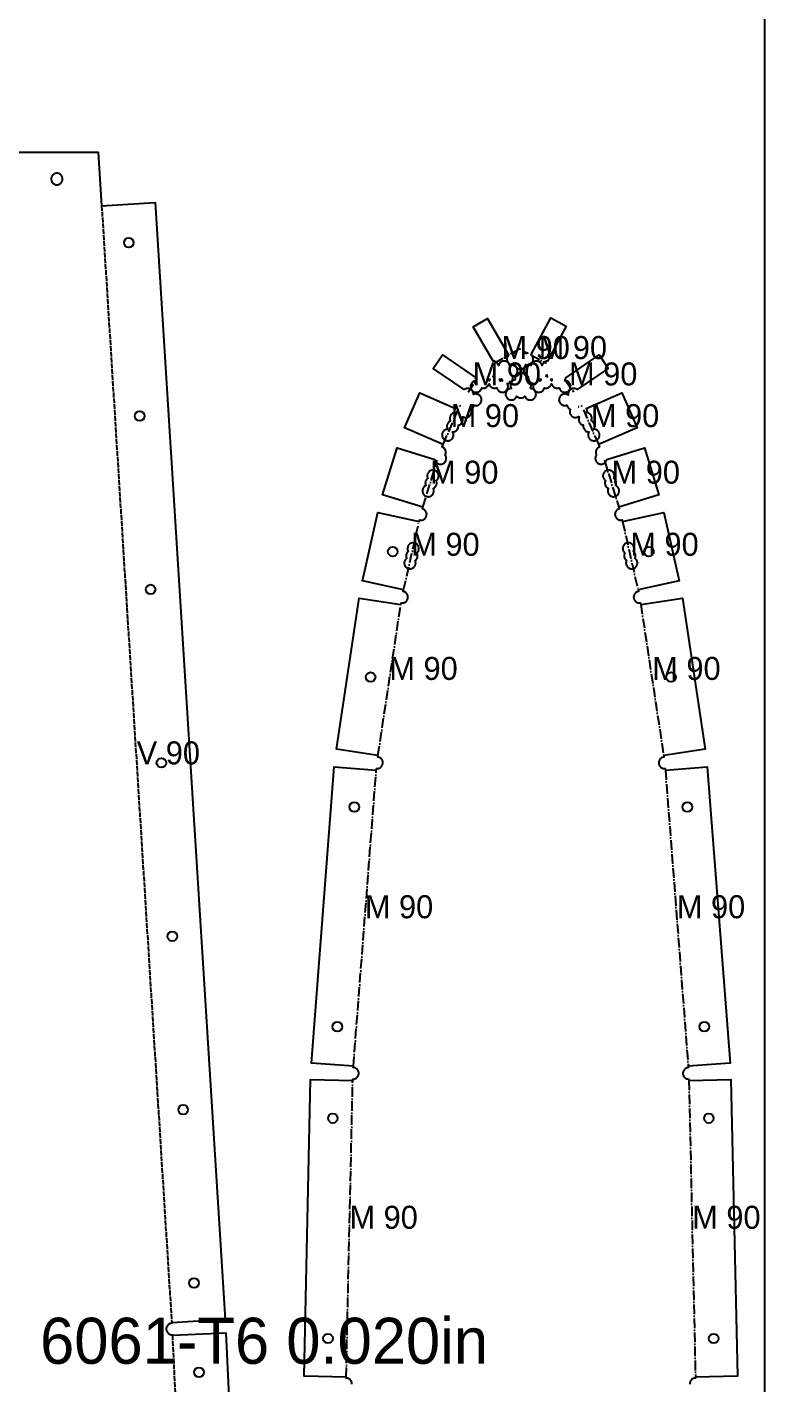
# Model space of a CAD drawing. Header units: millimetres. Extents: x 0 to 2537, y 0 to 1219.
# Drawn here: x 2245.5 to 2438, y 288.2 to 642 of the extents above; entities that cross this region are included whole.
import ezdxf

# ---------------------------------------------------------------- set-up
doc = ezdxf.new("R2010")
doc.units = ezdxf.units.MM
doc.linetypes.add('DASHDOT', pattern=[3.556, 2.54, -0.508, 0, -0.508])
doc.linetypes.add('DASHED', pattern=[1.524, 1.27, -0.254])
for name, color, linetype in [('CUT', 7, 'CONTINUOUS'), ('ETCH', 8, 'CONTINUOUS'), ('HOLE', 6, 'CONTINUOUS'), ('MOUNTAIN', 5, 'DASHDOT'), ('VALLEY', 1, 'DASHED')]:
    doc.layers.add(name, color=color, linetype=linetype)

msp = doc.modelspace()

# ---------------------------------------------------------------- linework, layer by layer
at = {"layer": 'CUT'}
for points in [[(2241.63, 609.47), (2264.11, 609.47), (2264.99, 595.41), (2278.93, 596.29), (2297.2, 304.96), (2283.26, 304.08), (2283.27, 303.97), (2283.13, 303.95), (2282.99, 303.93), (2282.85, 303.88), (2282.71, 303.83), (2282.58, 303.76), (2282.46, 303.68), (2282.34, 303.58), (2282.24, 303.48), (2282.15, 303.37), (2282.06, 303.24), (2281.99, 303.11), (2281.94, 302.98), (2281.89, 302.84), (2281.86, 302.69), (2281.85, 302.55), (2281.85, 302.4), (2281.86, 302.25), (2281.89, 302.11), (2281.93, 301.97), (2281.99, 301.83), (2282.06, 301.7), (2282.14, 301.58), (2282.23, 301.46), (2282.34, 301.36), (2282.45, 301.27), (2282.57, 301.19), (2282.7, 301.12), (2282.84, 301.06), (2282.98, 301.02), (2283.13, 300.99), (2283.27, 300.97), (2283.42, 300.97), (2283.43, 300.97), (2283.44, 300.86), (2297.39, 301.52), (2309.8, 38.7)], [(2330.27, 288.08), (2330.27, 288.23), (2330.26, 288.37), (2330.23, 288.52), (2330.19, 288.66), (2330.13, 288.8), (2330.07, 288.93), (2329.99, 289.05), (2329.89, 289.17), (2329.79, 289.27), (2329.68, 289.37), (2329.56, 289.45), (2329.43, 289.52), (2329.29, 289.58), (2329.15, 289.62), (2329.01, 289.65), (2328.86, 289.67), (2328.77, 289.67), (2328.77, 289.91), (2317.81, 290.15), (2319.51, 367.58), (2330.48, 367.34), (2330.48, 367.67), (2330.62, 367.67), (2330.77, 367.68), (2330.92, 367.71), (2331.06, 367.75), (2331.19, 367.81), (2331.32, 367.87), (2331.45, 367.95), (2331.56, 368.05), (2331.67, 368.15), (2331.76, 368.26), (2331.85, 368.38), (2331.92, 368.51), (2331.97, 368.65), (2332.02, 368.79), (2332.05, 368.93), (2332.06, 369.08), (2332.07, 369.23), (2332.05, 369.37), (2332.03, 369.52), (2331.99, 369.66), (2331.93, 369.79), (2331.86, 369.92), (2331.78, 370.05), (2331.69, 370.16), (2331.59, 370.27), (2331.47, 370.36), (2331.35, 370.45), (2331.22, 370.52), (2331.09, 370.57), (2330.95, 370.62), (2330.8, 370.65), (2330.66, 370.67), (2330.63, 370.67), (2330.66, 371), (2319.72, 371.84), (2325.68, 449.08), (2336.62, 448.23), (2336.66, 448.68), (2336.75, 448.67), (2336.9, 448.66), (2337.05, 448.68), (2337.19, 448.7), (2337.33, 448.74), (2337.47, 448.8), (2337.6, 448.87), (2337.72, 448.95), (2337.84, 449.04), (2337.94, 449.14), (2338.04, 449.26), (2338.12, 449.38), (2338.19, 449.51), (2338.25, 449.64), (2338.29, 449.78), (2338.32, 449.93), (2338.34, 450.07), (2338.34, 450.22), (2338.33, 450.37), (2338.3, 450.51), (2338.26, 450.65), (2338.21, 450.79), (2338.14, 450.92), (2338.06, 451.04), (2337.97, 451.16), (2337.86, 451.26), (2337.75, 451.36), (2337.63, 451.44), (2337.5, 451.51), (2337.36, 451.57), (2337.22, 451.61), (2337.08, 451.64), (2337, 451.65), (2337.06, 452.09), (2326.22, 453.74), (2332.19, 493.11), (2343.04, 491.46), (2343.1, 491.89), (2343.16, 491.88), (2343.31, 491.86), (2343.45, 491.86), (2343.6, 491.87), (2343.75, 491.9), (2343.89, 491.94), (2344.02, 491.99), (2344.15, 492.06), (2344.28, 492.14), (2344.39, 492.24), (2344.5, 492.34), (2344.59, 492.45), (2344.68, 492.57), (2344.75, 492.7), (2344.8, 492.84), (2344.85, 492.98), (2344.88, 493.12), (2344.89, 493.27), (2344.9, 493.41), (2344.88, 493.56), (2344.86, 493.71), (2344.82, 493.85), (2344.76, 493.98), (2344.69, 494.11), (2344.61, 494.24), (2344.52, 494.35), (2344.42, 494.46), (2344.3, 494.55), (2344.18, 494.64), (2344.05, 494.71), (2343.92, 494.76), (2343.78, 494.81), (2343.66, 494.83), (2343.75, 495.25), (2333.05, 497.67), (2337.07, 515.48), (2347.78, 513.06), (2347.88, 513.51), (2347.9, 513.5), (2348.04, 513.47), (2348.19, 513.45), (2348.33, 513.45), (2348.48, 513.47), (2348.63, 513.49), (2348.77, 513.53), (2348.9, 513.59), (2349.03, 513.66), (2349.16, 513.74), (2349.27, 513.83), (2349.38, 513.93), (2349.47, 514.04), (2349.56, 514.17), (2349.63, 514.3), (2349.68, 514.43), (2349.73, 514.57), (2349.76, 514.72), (2349.77, 514.86), (2349.78, 515.01), (2349.76, 515.16), (2349.74, 515.3), (2349.7, 515.44), (2349.64, 515.58), (2349.57, 515.71), (2349.49, 515.83), (2349.4, 515.95), (2349.3, 516.05), (2349.18, 516.15), (2349.06, 516.23), (2348.93, 516.3), (2348.8, 516.36), (2348.66, 516.4), (2348.65, 516.41), (2348.78, 516.84), (2338.29, 520.06), (2342.05, 532.3), (2351.93, 529.27), (2351.94, 529.2), (2351.98, 529.06), (2352.04, 528.92), (2352.11, 528.79), (2352.19, 528.67), (2352.28, 528.55), (2352.38, 528.45), (2352.49, 528.35), (2352.62, 528.27), (2352.74, 528.2), (2352.88, 528.14), (2353.02, 528.1), (2353.16, 528.07), (2353.31, 528.05), (2353.46, 528.05), (2353.6, 528.06), (2353.75, 528.09), (2353.89, 528.13), (2354.03, 528.19), (2354.16, 528.25), (2354.28, 528.33), (2354.4, 528.43), (2354.5, 528.53), (2354.6, 528.64), (2354.68, 528.76), (2354.75, 528.89), (2354.81, 529.03), (2354.85, 529.17), (2354.88, 529.31), (2354.9, 529.46), (2354.9, 529.61), (2354.89, 529.75), (2354.86, 529.9), (2354.82, 530.04), (2354.76, 530.17), (2354.7, 530.31), (2354.62, 530.43), (2354.64, 530.47), (2354.7, 530.61), (2354.74, 530.75), (2354.77, 530.89), (2354.79, 531.04), (2354.79, 531.18), (2354.78, 531.33), (2354.75, 531.48), (2354.71, 531.62), (2354.66, 531.75), (2354.59, 531.88), (2354.51, 532.01), (2354.42, 532.12), (2354.31, 532.23), (2354.2, 532.32), (2354.08, 532.41), (2353.95, 532.48), (2353.81, 532.53), (2353.78, 532.55), (2354.05, 533.17), (2344, 537.57), (2347.97, 546.65), (2357.26, 542.59), (2357.23, 542.54), (2357.16, 542.41), (2357.1, 542.28), (2357.05, 542.14), (2357.02, 541.99), (2357.01, 541.85), (2357.01, 541.7), (2357.02, 541.55), (2357.03, 541.48), (2356.96, 541.47), (2356.82, 541.43), (2356.68, 541.37), (2356.55, 541.3), (2356.43, 541.22), (2356.31, 541.13), (2356.21, 541.03), (2356.11, 540.92), (2356.03, 540.79), (2355.96, 540.67), (2355.9, 540.53), (2355.86, 540.39), (2355.83, 540.25), (2355.81, 540.1), (2355.81, 539.95), (2355.82, 539.81), (2355.85, 539.66), (2355.89, 539.52), (2355.94, 539.38), (2355.97, 539.34), (2355.92, 539.32), (2355.79, 539.26), (2355.67, 539.18), (2355.55, 539.08), (2355.45, 538.98), (2355.35, 538.87), (2355.27, 538.75), (2355.2, 538.62), (2355.14, 538.48), (2355.1, 538.34), (2355.07, 538.2), (2355.05, 538.05), (2355.05, 537.9), (2355.06, 537.76), (2355.09, 537.61), (2355.13, 537.47), (2355.19, 537.34), (2355.25, 537.2), (2355.28, 537.17), (2355.22, 537.17), (2355.08, 537.16), (2354.93, 537.13), (2354.79, 537.09), (2354.65, 537.03), (2354.52, 536.96), (2354.4, 536.88), (2354.28, 536.79), (2354.18, 536.69), (2354.08, 536.58), (2354, 536.46), (2353.93, 536.33), (2353.87, 536.19), (2353.83, 536.05), (2353.8, 535.91), (2353.78, 535.76), (2353.78, 535.61), (2353.79, 535.47), (2353.82, 535.32), (2353.86, 535.18), (2353.92, 535.04), (2353.98, 534.91), (2354.06, 534.79), (2354.16, 534.67), (2354.26, 534.57), (2354.37, 534.47), (2354.49, 534.39), (2354.62, 534.32), (2354.76, 534.26), (2354.9, 534.22), (2355.04, 534.19), (2355.19, 534.17), (2355.34, 534.17), (2355.48, 534.18), (2355.63, 534.21), (2355.77, 534.25), (2355.9, 534.31), (2356.04, 534.37), (2356.16, 534.45), (2356.27, 534.55), (2356.38, 534.65), (2356.47, 534.76), (2356.56, 534.88), (2356.63, 535.01), (2356.69, 535.15), (2356.73, 535.29), (2356.76, 535.43), (2356.78, 535.58), (2356.78, 535.73), (2356.76, 535.87), (2356.74, 536.02), (2356.7, 536.16), (2356.64, 536.3), (2356.57, 536.43), (2356.55, 536.46), (2356.61, 536.46), (2356.75, 536.48), (2356.9, 536.5), (2357.04, 536.54), (2357.18, 536.6), (2357.31, 536.67), (2357.43, 536.75), (2357.54, 536.84), (2357.65, 536.94), (2357.74, 537.05), (2357.83, 537.18), (2357.9, 537.3), (2357.96, 537.44), (2358, 537.58), (2358.03, 537.72), (2358.05, 537.87), (2358.05, 538.02), (2358.04, 538.16), (2358.02, 538.24), (2358.09, 538.25), (2358.24, 538.29), (2358.37, 538.35), (2358.5, 538.42), (2358.63, 538.5), (2358.74, 538.59), (2358.85, 538.69), (2358.94, 538.8), (2359.02, 538.92), (2359.09, 539.05), (2359.15, 539.19), (2359.2, 539.33), (2359.23, 539.47), (2359.24, 539.62), (2359.24, 539.77), (2359.23, 539.91), (2359.21, 540.06), (2359.16, 540.2), (2359.11, 540.34), (2359.09, 540.38), (2359.13, 540.39), (2359.22, 540.44), (2359.32, 540.39), (2359.45, 540.33), (2359.59, 540.28), (2359.74, 540.25), (2359.88, 540.24), (2360.03, 540.24), (2360.18, 540.25), (2360.32, 540.28), (2360.46, 540.32), (2360.6, 540.37), (2360.73, 540.44), (2360.85, 540.52), (2360.97, 540.61), (2361.07, 540.72), (2361.17, 540.83), (2361.25, 540.95), (2361.32, 541.08), (2361.38, 541.21), (2361.43, 541.35), (2361.46, 541.5), (2361.47, 541.64), (2361.47, 541.79), (2361.46, 541.94), (2361.43, 542.08), (2361.39, 542.22), (2361.34, 542.36), (2361.32, 542.4), (2361.36, 542.42), (2361.49, 542.49), (2361.61, 542.57), (2361.73, 542.66), (2361.83, 542.76), (2361.93, 542.88), (2362.01, 543), (2362.08, 543.13), (2362.14, 543.26), (2362.18, 543.4), (2362.19, 543.42), (2362.22, 543.41), (2362.36, 543.38), (2362.51, 543.37), (2362.65, 543.36), (2362.8, 543.38), (2362.94, 543.4), (2363.09, 543.44), (2363.22, 543.5), (2363.35, 543.57), (2363.48, 543.65), (2363.59, 543.74), (2363.7, 543.84), (2363.79, 543.96), (2363.87, 544.08), (2363.94, 544.21), (2364, 544.34), (2364.05, 544.48), (2364.08, 544.63), (2364.09, 544.77), (2364.1, 544.92), (2364.08, 545.07), (2364.06, 545.21), (2364.01, 545.35), (2363.96, 545.49), (2363.89, 545.62), (2363.81, 545.74), (2363.72, 545.86), (2363.62, 545.96), (2363.5, 546.06), (2363.38, 546.14), (2363.25, 546.21), (2363.12, 546.27), (2362.98, 546.31), (2362.83, 546.34), (2362.69, 546.36), (2362.54, 546.36), (2362.39, 546.35), (2362.25, 546.32), (2362.11, 546.28), (2361.99, 546.23), (2361.99, 546.36), (2361.98, 546.5), (2361.95, 546.65), (2361.91, 546.79), (2361.85, 546.93), (2361.79, 547.06), (2361.7, 547.18), (2361.61, 547.29), (2361.51, 547.4), (2361.4, 547.49), (2361.28, 547.58), (2361.15, 547.65), (2361.01, 547.71), (2360.87, 547.75), (2360.73, 547.78), (2360.58, 547.8), (2360.43, 547.8), (2360.29, 547.79), (2360.14, 547.76), (2360, 547.72), (2359.86, 547.66), (2359.73, 547.6), (2359.61, 547.51), (2359.6, 547.5), (2351.51, 553.04), (2353.9, 556.54), (2362.49, 550.66), (2362.49, 550.56), (2362.5, 550.41), (2362.53, 550.27), (2362.57, 550.13), (2362.63, 549.99), (2362.69, 549.86), (2362.72, 549.82), (2362.66, 549.82), (2362.52, 549.81), (2362.37, 549.78), (2362.23, 549.74), (2362.09, 549.69), (2361.96, 549.62), (2361.84, 549.54), (2361.72, 549.45), (2361.62, 549.34), (2361.52, 549.23), (2361.44, 549.11), (2361.37, 548.98), (2361.31, 548.85), (2361.27, 548.71), (2361.24, 548.56), (2361.22, 548.42), (2361.22, 548.27), (2361.23, 548.12), (2361.26, 547.98), (2361.3, 547.84), (2361.36, 547.7), (2361.42, 547.57), (2361.5, 547.44), (2361.6, 547.33), (2361.6, 547.33), (2361.7, 547.22), (2361.81, 547.13), (2361.93, 547.05), (2362.06, 546.98), (2362.2, 546.92), (2362.34, 546.87), (2362.48, 546.84), (2362.63, 546.83), (2362.78, 546.83), (2362.92, 546.84), (2363.07, 546.87), (2363.21, 546.91), (2363.34, 546.96), (2363.48, 547.03), (2363.6, 547.11), (2363.71, 547.2), (2363.82, 547.31), (2363.91, 547.42), (2364, 547.54), (2364.07, 547.67), (2364.13, 547.8), (2364.17, 547.94), (2364.17, 547.96), (2364.2, 547.95), (2364.34, 547.92), (2364.49, 547.91), (2364.64, 547.91), (2364.78, 547.92), (2364.93, 547.95), (2365.07, 547.99), (2365.21, 548.04), (2365.34, 548.11), (2365.46, 548.19), (2365.58, 548.28), (2365.68, 548.39), (2365.78, 548.5), (2365.86, 548.62), (2365.93, 548.75), (2365.99, 548.88), (2366.03, 549.02), (2366.04, 549.05), (2366.08, 548.92), (2366.13, 548.78), (2366.2, 548.65), (2366.28, 548.52), (2366.37, 548.41), (2366.48, 548.3), (2366.59, 548.21), (2366.71, 548.13), (2366.84, 548.06), (2366.97, 548), (2367.11, 547.95), (2367.26, 547.92), (2367.41, 547.91), (2367.55, 547.91), (2367.7, 547.92), (2367.84, 547.95), (2367.99, 547.99), (2368.05, 548.01), (2368.06, 547.98), (2368.1, 547.84), (2368.16, 547.7), (2368.22, 547.57), (2368.3, 547.44), (2368.4, 547.33), (2368.5, 547.22), (2368.61, 547.13), (2368.73, 547.05), (2368.86, 546.98), (2369, 546.92), (2369.14, 546.87), (2369.28, 546.84), (2369.43, 546.83), (2369.58, 546.83), (2369.72, 546.84), (2369.87, 546.87), (2370.01, 546.91), (2370.14, 546.96), (2370.28, 547.03), (2370.4, 547.11), (2370.51, 547.2), (2370.62, 547.31), (2370.71, 547.42), (2370.8, 547.54), (2370.87, 547.67), (2370.93, 547.8), (2370.97, 547.94), (2371, 548.09), (2371.02, 548.23), (2371.02, 548.38), (2371, 548.53), (2370.98, 548.67), (2370.94, 548.81), (2370.88, 548.95), (2370.81, 549.08), (2370.79, 549.12), (2370.85, 549.12), (2370.99, 549.13), (2371.14, 549.16), (2371.28, 549.2), (2371.42, 549.25), (2371.55, 549.32), (2371.67, 549.4), (2371.78, 549.49), (2371.89, 549.6), (2371.98, 549.71), (2372.07, 549.83), (2372.14, 549.96), (2372.2, 550.1), (2372.24, 550.24), (2372.27, 550.38), (2372.29, 550.53), (2372.29, 550.67), (2372.28, 550.82), (2372.26, 550.89), (2372.33, 550.91), (2372.48, 550.95), (2372.61, 551), (2372.74, 551.07), (2372.87, 551.15), (2372.98, 551.24), (2373.09, 551.35), (2373.18, 551.46), (2373.26, 551.58), (2373.33, 551.71), (2373.39, 551.84), (2373.44, 551.98), (2373.47, 552.13), (2373.48, 552.28), (2373.48, 552.42), (2373.47, 552.57), (2373.45, 552.71), (2373.4, 552.86), (2373.35, 552.99), (2373.28, 553.12), (2373.2, 553.25), (2373.11, 553.36), (2373.01, 553.47), (2372.89, 553.56), (2372.77, 553.64), (2372.64, 553.71), (2372.51, 553.77), (2372.37, 553.82), (2372.22, 553.85), (2372.08, 553.86), (2371.93, 553.86), (2371.78, 553.85), (2371.64, 553.82), (2371.5, 553.78), (2371.43, 553.76), (2371.42, 553.79), (2371.38, 553.94), (2371.33, 554.07), (2371.26, 554.2), (2371.18, 554.33), (2371.09, 554.44), (2370.98, 554.55), (2370.87, 554.64), (2370.75, 554.72), (2370.62, 554.79), (2370.48, 554.85), (2370.34, 554.9), (2370.2, 554.93), (2370.05, 554.94), (2369.91, 554.94), (2369.76, 554.93), (2369.62, 554.9), (2369.47, 554.86), (2369.34, 554.81), (2369.21, 554.74), (2369.08, 554.66), (2368.97, 554.57), (2368.86, 554.47), (2368.77, 554.35), (2368.69, 554.23), (2368.61, 554.1), (2368.56, 553.97), (2368.51, 553.83), (2368.51, 553.8), (2368.47, 553.94), (2368.41, 554.07), (2368.34, 554.2), (2368.26, 554.33), (2368.17, 554.44), (2368.07, 554.55), (2367.96, 554.64), (2367.83, 554.72), (2367.71, 554.79), (2367.57, 554.85), (2367.43, 554.9), (2367.29, 554.93), (2367.14, 554.94), (2367.09, 554.94), (2361.91, 563.88), (2365.64, 566.04), (2371.14, 556.55), (2371.17, 556.57), (2371.09, 556.49), (2371, 556.38), (2370.91, 556.26), (2370.84, 556.13), (2370.79, 555.99), (2370.74, 555.85), (2370.71, 555.71), (2370.69, 555.56), (2370.69, 555.41), (2370.71, 555.27), (2370.73, 555.12), (2370.77, 554.98), (2370.83, 554.84), (2370.9, 554.71), (2370.98, 554.59), (2371.07, 554.48), (2371.17, 554.37), (2371.28, 554.28), (2371.41, 554.19), (2371.54, 554.12), (2371.67, 554.06), (2371.81, 554.02), (2371.96, 553.99), (2372.1, 553.97), (2372.25, 553.97), (2372.4, 553.98), (2372.54, 554.01), (2372.68, 554.05), (2372.75, 554.08), (2372.76, 554.04), (2372.8, 553.9), (2372.85, 553.76), (2372.92, 553.63), (2373, 553.51), (2373.09, 553.4), (2373.19, 553.29), (2373.31, 553.2), (2373.43, 553.11), (2373.56, 553.04), (2373.69, 552.98), (2373.83, 552.94), (2373.98, 552.91), (2374.12, 552.89), (2374.27, 552.89), (2374.42, 552.9), (2374.56, 552.93), (2374.7, 552.97), (2374.84, 553.03), (2374.97, 553.1), (2375.09, 553.18), (2375.21, 553.27), (2375.31, 553.37), (2375.41, 553.48), (2375.49, 553.61), (2375.56, 553.73), (2375.62, 553.87), (2375.67, 554.01), (2375.67, 554.03), (2375.7, 554.02), (2375.84, 553.99), (2375.99, 553.97), (2376.13, 553.97), (2376.28, 553.98), (2376.43, 554.01), (2376.57, 554.05), (2376.7, 554.11), (2376.83, 554.18), (2376.96, 554.26), (2377.07, 554.35), (2377.18, 554.45), (2377.27, 554.56), (2377.36, 554.69), (2377.43, 554.81), (2377.48, 554.95), (2377.53, 555.09), (2377.56, 555.23), (2377.57, 555.38), (2377.58, 555.53), (2377.56, 555.67), (2377.54, 555.82), (2377.5, 555.96), (2377.44, 556.1), (2377.37, 556.23), (2377.29, 556.35), (2377.2, 556.47), (2377.1, 556.57), (2377.02, 556.64), (2382.14, 566.23), (2386.18, 564.07), (2381.31, 554.94), (2381.28, 554.94), (2381.14, 554.93), (2380.99, 554.9), (2380.85, 554.86), (2380.71, 554.81), (2380.58, 554.74), (2380.46, 554.66), (2380.35, 554.57), (2380.24, 554.47), (2380.15, 554.35), (2380.06, 554.23), (2379.99, 554.1), (2379.93, 553.97), (2379.89, 553.83), (2379.88, 553.8), (2379.84, 553.94), (2379.79, 554.07), (2379.72, 554.2), (2379.64, 554.33), (2379.55, 554.44), (2379.45, 554.55), (2379.33, 554.64), (2379.21, 554.72), (2379.08, 554.79), (2378.95, 554.85), (2378.81, 554.9), (2378.66, 554.93), (2378.52, 554.94), (2378.37, 554.94), (2378.22, 554.93), (2378.08, 554.9), (2377.94, 554.86), (2377.8, 554.81), (2377.67, 554.74), (2377.55, 554.66), (2377.43, 554.57), (2377.33, 554.47), (2377.23, 554.35), (2377.15, 554.23), (2377.08, 554.1), (2377.02, 553.97), (2376.98, 553.83), (2376.97, 553.81), (2376.94, 553.82), (2376.8, 553.85), (2376.65, 553.86), (2376.51, 553.86), (2376.36, 553.85), (2376.22, 553.82), (2376.07, 553.78), (2375.94, 553.73), (2375.81, 553.66), (2375.68, 553.58), (2375.57, 553.49), (2375.46, 553.39), (2375.37, 553.27), (2375.29, 553.15), (2375.21, 553.02), (2375.16, 552.89), (2375.11, 552.75), (2375.08, 552.6), (2375.07, 552.46), (2375.06, 552.31), (2375.08, 552.16), (2375.1, 552.02), (2375.15, 551.88), (2375.2, 551.74), (2375.27, 551.61), (2375.35, 551.49), (2375.44, 551.37), (2375.54, 551.27), (2375.66, 551.17), (2375.78, 551.09), (2375.91, 551.02), (2376.04, 550.96), (2376.18, 550.91), (2376.29, 550.89), (2376.28, 550.85), (2376.26, 550.71), (2376.26, 550.56), (2376.27, 550.41), (2376.3, 550.27), (2376.34, 550.13), (2376.4, 549.99), (2376.47, 549.86), (2376.55, 549.74), (2376.64, 549.62), (2376.74, 549.52), (2376.85, 549.42), (2376.97, 549.34), (2377.1, 549.27), (2377.24, 549.21), (2377.38, 549.17), (2377.52, 549.14), (2377.67, 549.12), (2377.76, 549.12), (2377.75, 549.11), (2377.68, 548.98), (2377.62, 548.85), (2377.58, 548.71), (2377.55, 548.56), (2377.53, 548.42), (2377.53, 548.27), (2377.54, 548.12), (2377.57, 547.98), (2377.61, 547.84), (2377.67, 547.7), (2377.74, 547.57), (2377.82, 547.44), (2377.91, 547.33), (2378.01, 547.22), (2378.12, 547.13), (2378.25, 547.05), (2378.37, 546.98), (2378.51, 546.92), (2378.65, 546.87), (2378.79, 546.84), (2378.94, 546.83), (2379.09, 546.83), (2379.23, 546.84), (2379.38, 546.87), (2379.52, 546.91), (2379.66, 546.96), (2379.79, 547.03), (2379.91, 547.11), (2380.03, 547.2), (2380.13, 547.31), (2380.23, 547.42), (2380.31, 547.54), (2380.38, 547.67), (2380.44, 547.8), (2380.48, 547.94), (2380.49, 547.96), (2380.51, 547.95), (2380.66, 547.92), (2380.8, 547.91), (2380.95, 547.91), (2381.1, 547.92), (2381.24, 547.95), (2381.38, 547.99), (2381.52, 548.04), (2381.65, 548.11), (2381.77, 548.19), (2381.89, 548.28), (2381.99, 548.39), (2382.09, 548.5), (2382.17, 548.62), (2382.24, 548.75), (2382.3, 548.88), (2382.34, 549.02), (2382.35, 549.05), (2382.39, 548.92), (2382.44, 548.78), (2382.51, 548.65), (2382.59, 548.52), (2382.69, 548.41), (2382.79, 548.3), (2382.9, 548.21), (2383.02, 548.13), (2383.15, 548.06), (2383.29, 548), (2383.43, 547.95), (2383.57, 547.92), (2383.72, 547.91), (2383.86, 547.91), (2384.01, 547.92), (2384.16, 547.95), (2384.3, 547.99), (2384.36, 548.01), (2384.37, 547.98), (2384.41, 547.84), (2384.47, 547.7), (2384.54, 547.57), (2384.62, 547.44), (2384.71, 547.33), (2384.81, 547.22), (2384.92, 547.13), (2385.05, 547.05), (2385.17, 546.98), (2385.31, 546.92), (2385.45, 546.87), (2385.59, 546.84), (2385.74, 546.83), (2385.89, 546.83), (2386.03, 546.84), (2386.18, 546.87), (2386.32, 546.91), (2386.46, 546.96), (2386.59, 547.03), (2386.71, 547.11), (2386.83, 547.2), (2386.93, 547.31), (2387.03, 547.42), (2387.11, 547.54), (2387.18, 547.67), (2387.24, 547.8), (2387.28, 547.94), (2387.31, 548.09), (2387.33, 548.23), (2387.33, 548.38), (2387.32, 548.53), (2387.29, 548.67), (2387.25, 548.81), (2387.19, 548.95), (2387.13, 549.08), (2387.05, 549.2), (2386.95, 549.32), (2386.85, 549.42), (2386.74, 549.52), (2386.62, 549.6), (2386.49, 549.67), (2386.35, 549.73), (2386.21, 549.78), (2386.07, 549.81), (2385.92, 549.82), (2385.83, 549.82), (2385.84, 549.83), (2385.91, 549.96), (2385.97, 550.1), (2386.01, 550.24), (2386.04, 550.38), (2386.06, 550.53), (2386.06, 550.58), (2394.77, 556.54), (2397.16, 553.04), (2389.07, 547.5), (2388.96, 547.58), (2388.84, 547.65), (2388.7, 547.71), (2388.56, 547.75), (2388.42, 547.78), (2388.27, 547.8), (2388.12, 547.8), (2387.98, 547.79), (2387.83, 547.76), (2387.69, 547.72), (2387.55, 547.66), (2387.42, 547.6), (2387.3, 547.51), (2387.18, 547.42), (2387.08, 547.32), (2386.98, 547.21), (2386.9, 547.09), (2386.83, 546.96), (2386.77, 546.82), (2386.73, 546.68), (2386.7, 546.54), (2386.68, 546.39), (2386.68, 546.24), (2386.69, 546.1), (2386.7, 546.06), (2386.7, 546.06), (2386.58, 546.14), (2386.45, 546.21), (2386.31, 546.27), (2386.17, 546.31), (2386.03, 546.34), (2385.88, 546.36), (2385.74, 546.36), (2385.59, 546.35), (2385.45, 546.32), (2385.3, 546.28), (2385.17, 546.23), (2385.04, 546.16), (2384.91, 546.08), (2384.8, 545.99), (2384.69, 545.88), (2384.6, 545.77), (2384.52, 545.65), (2384.44, 545.52), (2384.39, 545.38), (2384.34, 545.24), (2384.31, 545.1), (2384.3, 544.95), (2384.29, 544.81), (2384.31, 544.66), (2384.33, 544.51), (2384.38, 544.37), (2384.43, 544.24), (2384.5, 544.11), (2384.58, 543.98), (2384.67, 543.87), (2384.77, 543.76), (2384.89, 543.67), (2385.01, 543.58), (2385.14, 543.51), (2385.27, 543.46), (2385.41, 543.41), (2385.56, 543.38), (2385.7, 543.37), (2385.85, 543.36), (2386, 543.38), (2386.14, 543.4), (2386.28, 543.44), (2386.35, 543.47), (2386.36, 543.43), (2386.4, 543.29), (2386.45, 543.16), (2386.52, 543.03), (2386.6, 542.9), (2386.69, 542.79), (2386.8, 542.68), (2386.91, 542.59), (2387.03, 542.5), (2387.16, 542.43), (2387.23, 542.4), (2387.23, 542.39), (2387.17, 542.26), (2387.12, 542.12), (2387.09, 541.97), (2387.08, 541.83), (2387.08, 541.68), (2387.09, 541.53), (2387.12, 541.39), (2387.16, 541.25), (2387.21, 541.11), (2387.28, 540.98), (2387.36, 540.86), (2387.45, 540.74), (2387.55, 540.64), (2387.67, 540.54), (2387.79, 540.46), (2387.92, 540.39), (2388.05, 540.33), (2388.19, 540.28), (2388.34, 540.25), (2388.48, 540.24), (2388.63, 540.24), (2388.78, 540.25), (2388.92, 540.28), (2389.06, 540.32), (2389.2, 540.37), (2389.33, 540.44), (2389.39, 540.48), (2389.51, 540.41), (2389.58, 540.38), (2389.57, 540.37), (2389.52, 540.23), (2389.47, 540.09), (2389.44, 539.95), (2389.43, 539.8), (2389.42, 539.65), (2389.44, 539.51), (2389.46, 539.36), (2389.51, 539.22), (2389.56, 539.08), (2389.63, 538.95), (2389.71, 538.83), (2389.8, 538.72), (2389.9, 538.61), (2390.02, 538.52), (2390.14, 538.43), (2390.27, 538.36), (2390.4, 538.3), (2390.54, 538.26), (2390.65, 538.24), (2390.64, 538.2), (2390.62, 538.05), (2390.62, 537.9), (2390.63, 537.76), (2390.66, 537.61), (2390.7, 537.47), (2390.76, 537.34), (2390.83, 537.2), (2390.91, 537.08), (2391, 536.97), (2391.1, 536.86), (2391.21, 536.77), (2391.33, 536.68), (2391.46, 536.61), (2391.6, 536.55), (2391.74, 536.51), (2391.88, 536.48), (2392.03, 536.46), (2392.12, 536.46), (2392.11, 536.46), (2392.04, 536.33), (2391.98, 536.19), (2391.94, 536.05), (2391.91, 535.91), (2391.89, 535.76), (2391.89, 535.61), (2391.9, 535.47), (2391.93, 535.32), (2391.97, 535.18), (2392.03, 535.04), (2392.1, 534.91), (2392.18, 534.79), (2392.27, 534.67), (2392.37, 534.57), (2392.48, 534.47), (2392.61, 534.39), (2392.73, 534.32), (2392.87, 534.26), (2393.01, 534.22), (2393.15, 534.19), (2393.3, 534.17), (2393.45, 534.17), (2393.59, 534.18), (2393.74, 534.21), (2393.88, 534.25), (2394.02, 534.31), (2394.15, 534.37), (2394.27, 534.45), (2394.39, 534.55), (2394.49, 534.65), (2394.59, 534.76), (2394.67, 534.88), (2394.74, 535.01), (2394.8, 535.15), (2394.84, 535.29), (2394.87, 535.43), (2394.89, 535.58), (2394.89, 535.73), (2394.88, 535.87), (2394.85, 536.02), (2394.81, 536.16), (2394.75, 536.3), (2394.69, 536.43), (2394.61, 536.55), (2394.51, 536.66), (2394.41, 536.77), (2394.3, 536.86), (2394.18, 536.95), (2394.05, 537.02), (2393.91, 537.08), (2393.77, 537.12), (2393.63, 537.15), (2393.48, 537.17), (2393.39, 537.17), (2393.4, 537.18), (2393.47, 537.3), (2393.53, 537.44), (2393.57, 537.58), (2393.6, 537.72), (2393.62, 537.87), (2393.62, 538.02), (2393.61, 538.16), (2393.58, 538.31), (2393.54, 538.45), (2393.48, 538.59), (2393.42, 538.72), (2393.34, 538.84), (2393.24, 538.96), (2393.14, 539.06), (2393.03, 539.16), (2392.91, 539.24), (2392.78, 539.31), (2392.7, 539.34), (2392.71, 539.35), (2392.77, 539.49), (2392.81, 539.63), (2392.84, 539.77), (2392.86, 539.92), (2392.86, 540.07), (2392.85, 540.21), (2392.82, 540.36), (2392.78, 540.5), (2392.72, 540.63), (2392.66, 540.77), (2392.58, 540.89), (2392.48, 541), (2392.38, 541.11), (2392.27, 541.2), (2392.15, 541.29), (2392.02, 541.36), (2391.88, 541.42), (2391.74, 541.46), (2391.64, 541.48), (2391.65, 541.52), (2391.66, 541.67), (2391.66, 541.81), (2391.65, 541.96), (2391.62, 542.11), (2391.58, 542.25), (2391.53, 542.38), (2391.46, 542.51), (2391.41, 542.59), (2400.7, 546.65), (2404.67, 537.57), (2394.62, 533.17), (2394.89, 532.55), (2394.89, 532.55), (2394.75, 532.49), (2394.62, 532.42), (2394.5, 532.34), (2394.38, 532.25), (2394.28, 532.15), (2394.18, 532.03), (2394.1, 531.91), (2394.03, 531.78), (2393.97, 531.65), (2393.93, 531.51), (2393.89, 531.36), (2393.88, 531.22), (2393.88, 531.07), (2393.89, 530.92), (2393.92, 530.78), (2393.96, 530.64), (2394.01, 530.5), (2394.05, 530.42), (2393.99, 530.33), (2393.92, 530.21), (2393.86, 530.07), (2393.82, 529.93), (2393.79, 529.79), (2393.77, 529.64), (2393.77, 529.49), (2393.78, 529.35), (2393.81, 529.2), (2393.85, 529.06), (2393.91, 528.92), (2393.97, 528.79), (2394.05, 528.67), (2394.15, 528.55), (2394.25, 528.45), (2394.36, 528.35), (2394.48, 528.27), (2394.61, 528.2), (2394.75, 528.14), (2394.89, 528.1), (2395.03, 528.07), (2395.18, 528.05), (2395.33, 528.05), (2395.47, 528.06), (2395.62, 528.09), (2395.76, 528.13), (2395.89, 528.19), (2396.03, 528.25), (2396.15, 528.33), (2396.26, 528.43), (2396.37, 528.53), (2396.46, 528.64), (2396.55, 528.76), (2396.62, 528.89), (2396.68, 529.03), (2396.72, 529.17), (2396.74, 529.27), (2406.62, 532.3), (2410.38, 520.06), (2399.89, 516.84), (2400.02, 516.4), (2399.9, 516.37), (2399.77, 516.31), (2399.64, 516.25), (2399.51, 516.17), (2399.4, 516.07), (2399.29, 515.97), (2399.2, 515.86), (2399.11, 515.74), (2399.04, 515.61), (2398.99, 515.47), (2398.94, 515.33), (2398.91, 515.19), (2398.89, 515.04), (2398.89, 514.9), (2398.91, 514.75), (2398.93, 514.6), (2398.97, 514.46), (2399.03, 514.33), (2399.1, 514.2), (2399.18, 514.07), (2399.27, 513.96), (2399.37, 513.85), (2399.48, 513.76), (2399.61, 513.67), (2399.74, 513.6), (2399.87, 513.55), (2400.01, 513.5), (2400.16, 513.47), (2400.3, 513.45), (2400.45, 513.45), (2400.6, 513.47), (2400.74, 513.49), (2400.79, 513.51), (2400.89, 513.06), (2411.6, 515.48), (2415.62, 497.67), (2404.92, 495.25), (2405.01, 494.83), (2404.92, 494.82), (2404.78, 494.78), (2404.65, 494.72), (2404.52, 494.65), (2404.39, 494.57), (2404.28, 494.48), (2404.17, 494.38), (2404.08, 494.27), (2403.99, 494.14), (2403.92, 494.01), (2403.87, 493.88), (2403.82, 493.74), (2403.79, 493.59), (2403.77, 493.45), (2403.77, 493.3), (2403.79, 493.15), (2403.81, 493.01), (2403.85, 492.87), (2403.91, 492.73), (2403.98, 492.6), (2404.06, 492.48), (2404.15, 492.36), (2404.25, 492.26), (2404.37, 492.16), (2404.49, 492.08), (2404.62, 492.01), (2404.75, 491.95), (2404.89, 491.91), (2405.04, 491.88), (2405.18, 491.86), (2405.33, 491.86), (2405.48, 491.87), (2405.56, 491.89), (2405.63, 491.46), (2416.48, 493.11), (2422.45, 453.74), (2411.61, 452.09), (2411.67, 451.65), (2411.62, 451.65), (2411.48, 451.62), (2411.34, 451.58), (2411.2, 451.53), (2411.07, 451.46), (2410.95, 451.38), (2410.83, 451.29), (2410.73, 451.18), (2410.63, 451.07), (2410.55, 450.95), (2410.48, 450.82), (2410.42, 450.68), (2410.38, 450.54), (2410.35, 450.4), (2410.33, 450.25), (2410.33, 450.11), (2410.34, 449.96), (2410.37, 449.81), (2410.41, 449.67), (2410.46, 449.54), (2410.53, 449.41), (2410.61, 449.28), (2410.7, 449.17), (2410.81, 449.06), (2410.92, 448.97), (2411.04, 448.88), (2411.17, 448.81), (2411.31, 448.76), (2411.45, 448.71), (2411.59, 448.68), (2411.74, 448.67), (2411.88, 448.66), (2412.01, 448.68), (2412.05, 448.23), (2422.99, 449.08), (2428.95, 371.84), (2418.01, 371), (2418.04, 370.67), (2417.9, 370.65), (2417.75, 370.63), (2417.61, 370.59), (2417.48, 370.53), (2417.35, 370.46), (2417.22, 370.38), (2417.11, 370.29), (2417, 370.19), (2416.91, 370.08), (2416.82, 369.95), (2416.75, 369.82), (2416.7, 369.69), (2416.65, 369.55), (2416.62, 369.41), (2416.6, 369.26), (2416.6, 369.11), (2416.62, 368.96), (2416.64, 368.82), (2416.68, 368.68), (2416.74, 368.54), (2416.81, 368.41), (2416.89, 368.29), (2416.98, 368.17), (2417.08, 368.07), (2417.19, 367.97), (2417.32, 367.89), (2417.45, 367.82), (2417.58, 367.76), (2417.72, 367.72), (2417.87, 367.69), (2418.01, 367.67), (2418.16, 367.67), (2418.19, 367.67), (2418.19, 367.34), (2429.16, 367.58), (2430.86, 290.15), (2419.89, 289.91), (2419.9, 289.67), (2419.84, 289.67), (2419.7, 289.66), (2419.55, 289.63), (2419.41, 289.59), (2419.27, 289.53), (2419.14, 289.47), (2419.02, 289.39), (2418.9, 289.29), (2418.8, 289.19), (2418.7, 289.08), (2418.62, 288.96), (2418.55, 288.83), (2418.49, 288.69), (2418.45, 288.55), (2418.42, 288.41), (2418.4, 288.26), (2418.4, 288.11)]]:
    msp.add_lwpolyline(points, dxfattribs=at)
for points in [[(2252.54, 603.73), (2252.42, 603.65), (2252.31, 603.55), (2252.2, 603.45), (2252.11, 603.34), (2252.03, 603.21), (2251.96, 603.09), (2251.9, 602.95), (2251.86, 602.81), (2251.83, 602.66), (2251.81, 602.52), (2251.81, 602.37), (2251.83, 602.22), (2251.86, 602.08), (2251.9, 601.94), (2251.95, 601.8), (2252.02, 601.67), (2252.1, 601.55), (2252.2, 601.44), (2252.3, 601.33), (2252.42, 601.24), (2252.54, 601.16), (2252.67, 601.09), (2252.8, 601.03), (2252.94, 600.99), (2253.09, 600.96), (2253.23, 600.94), (2253.38, 600.94), (2253.53, 600.96), (2253.67, 600.99), (2253.81, 601.03), (2253.95, 601.08), (2254.08, 601.15), (2254.2, 601.23), (2254.32, 601.33), (2254.42, 601.43), (2254.51, 601.55), (2254.6, 601.67), (2254.67, 601.8), (2254.72, 601.93), (2254.77, 602.07), (2254.79, 602.22), (2254.81, 602.36), (2254.81, 602.51), (2254.8, 602.66), (2254.77, 602.8), (2254.72, 602.94), (2254.67, 603.08), (2254.6, 603.21), (2254.52, 603.33), (2254.42, 603.45), (2254.32, 603.55), (2254.21, 603.64), (2254.08, 603.73), (2253.95, 603.8), (2253.82, 603.85), (2253.68, 603.9), (2253.53, 603.92), (2253.39, 603.94), (2253.24, 603.94), (2253.09, 603.93), (2252.95, 603.9), (2252.81, 603.85), (2252.67, 603.8), (2252.54, 603.73)], [(2372.78, 557.34), (2372.71, 557.21), (2372.65, 557.07), (2372.6, 556.93), (2372.6, 556.91), (2372.57, 556.92), (2372.43, 556.95), (2372.28, 556.97), (2372.14, 556.97), (2371.99, 556.96), (2371.84, 556.93), (2371.74, 556.9), (2373.04, 557.65), (2372.95, 557.57), (2372.86, 557.46), (2372.78, 557.34)], [(2373.71, 558.01), (2373.61, 557.98), (2373.93, 558.17), (2374.17, 558.05), (2374.15, 558.05), (2374, 558.05), (2373.85, 558.04), (2373.71, 558.01)], [(2375.52, 556.86), (2375.51, 556.9), (2375.47, 557.04), (2375.42, 557.18), (2375.35, 557.31), (2375.27, 557.43), (2375.23, 557.48), (2376.19, 556.97), (2376.17, 556.97), (2376.02, 556.97), (2375.87, 556.96), (2375.73, 556.93), (2375.59, 556.89), (2375.52, 556.86)], [(2365.88, 550.16), (2365.85, 550.2), (2365.91, 550.2), (2366.06, 550.21), (2366.2, 550.24), (2366.26, 550.26), (2366.22, 550.19), (2366.15, 550.06), (2366.09, 549.93), (2366.04, 549.79), (2366.04, 549.76), (2366, 549.89), (2365.94, 550.03), (2365.88, 550.16)], [(2367.5, 550.9), (2367.44, 550.9), (2367.29, 550.89), (2367.15, 550.86), (2367.08, 550.85), (2367.13, 550.91), (2367.2, 551.04), (2367.26, 551.18), (2367.3, 551.32), (2367.31, 551.34), (2367.35, 551.21), (2367.4, 551.07), (2367.47, 550.94), (2367.5, 550.9)], [(2369.43, 549.99), (2369.49, 549.86), (2369.52, 549.82), (2369.46, 549.82), (2369.32, 549.81), (2369.17, 549.78), (2369.03, 549.74), (2368.96, 549.72), (2368.95, 549.75), (2368.91, 549.89), (2368.86, 550.03), (2368.79, 550.16), (2368.77, 550.2), (2368.82, 550.2), (2368.97, 550.21), (2369.11, 550.24), (2369.26, 550.28), (2369.32, 550.31), (2369.33, 550.27), (2369.37, 550.13), (2369.43, 549.99)], [(2376.8, 547.8), (2376.81, 547.81), (2376.88, 547.94), (2376.94, 548.07), (2376.98, 548.21), (2377.01, 548.36), (2377.03, 548.5), (2377.03, 548.65), (2377.02, 548.8), (2376.99, 548.94), (2376.95, 549.08), (2376.89, 549.22), (2376.83, 549.35), (2376.75, 549.47), (2376.65, 549.59), (2376.55, 549.69), (2376.44, 549.79), (2376.32, 549.87), (2376.19, 549.94), (2376.05, 550), (2375.91, 550.04), (2375.81, 550.06), (2375.82, 550.1), (2375.83, 550.25), (2375.83, 550.4), (2375.82, 550.54), (2375.79, 550.69), (2375.75, 550.83), (2375.7, 550.97), (2375.63, 551.1), (2375.55, 551.22), (2375.46, 551.34), (2375.35, 551.44), (2375.24, 551.54), (2375.12, 551.62), (2374.99, 551.69), (2374.86, 551.75), (2374.72, 551.79), (2374.57, 551.82), (2374.43, 551.84), (2374.28, 551.84), (2374.13, 551.83), (2373.99, 551.8), (2373.85, 551.76), (2373.71, 551.7), (2373.58, 551.64), (2373.45, 551.56), (2373.34, 551.46), (2373.23, 551.36), (2373.14, 551.25), (2373.06, 551.13), (2372.99, 551), (2372.93, 550.86), (2372.88, 550.72), (2372.85, 550.58), (2372.84, 550.43), (2372.84, 550.28), (2372.85, 550.14), (2372.86, 550.06), (2372.79, 550.05), (2372.65, 550.01), (2372.51, 549.95), (2372.38, 549.89), (2372.26, 549.81), (2372.14, 549.71), (2372.04, 549.61), (2371.94, 549.5), (2371.86, 549.38), (2371.79, 549.25), (2371.73, 549.11), (2371.69, 548.97), (2371.66, 548.83), (2371.64, 548.68), (2371.64, 548.54), (2371.65, 548.39), (2371.68, 548.24), (2371.72, 548.1), (2371.77, 547.97), (2371.84, 547.84), (2371.87, 547.8), (2371.81, 547.8), (2371.66, 547.79), (2371.52, 547.76), (2371.38, 547.72), (2371.24, 547.66), (2371.11, 547.6), (2370.99, 547.51), (2370.87, 547.42), (2370.77, 547.32), (2370.67, 547.21), (2370.59, 547.09), (2370.52, 546.96), (2370.46, 546.82), (2370.42, 546.68), (2370.39, 546.54), (2370.37, 546.39), (2370.37, 546.24), (2370.38, 546.1), (2370.41, 545.95), (2370.45, 545.81), (2370.5, 545.67), (2370.57, 545.54), (2370.65, 545.42), (2370.74, 545.31), (2370.85, 545.2), (2370.96, 545.11), (2371.08, 545.02), (2371.21, 544.95), (2371.35, 544.89), (2371.49, 544.85), (2371.63, 544.82), (2371.78, 544.8), (2371.92, 544.8), (2372.07, 544.81), (2372.22, 544.84), (2372.36, 544.88), (2372.49, 544.94), (2372.62, 545), (2372.75, 545.09), (2372.86, 545.18), (2372.97, 545.28), (2373.06, 545.39), (2373.15, 545.51), (2373.22, 545.64), (2373.27, 545.78), (2373.28, 545.78), (2373.31, 545.74), (2373.43, 545.65), (2373.55, 545.57), (2373.68, 545.49), (2373.81, 545.44), (2373.95, 545.39), (2374.1, 545.36), (2374.24, 545.35), (2374.39, 545.34), (2374.54, 545.36), (2374.68, 545.38), (2374.82, 545.43), (2374.96, 545.48), (2375.09, 545.55), (2375.21, 545.63), (2375.33, 545.72), (2375.39, 545.78), (2375.44, 545.67), (2375.51, 545.54), (2375.59, 545.42), (2375.68, 545.31), (2375.78, 545.2), (2375.9, 545.11), (2376.02, 545.02), (2376.15, 544.95), (2376.28, 544.89), (2376.42, 544.85), (2376.57, 544.82), (2376.71, 544.8), (2376.86, 544.8), (2377.01, 544.81), (2377.15, 544.84), (2377.29, 544.88), (2377.43, 544.94), (2377.56, 545), (2377.68, 545.09), (2377.8, 545.18), (2377.9, 545.28), (2378, 545.39), (2378.08, 545.51), (2378.15, 545.64), (2378.21, 545.78), (2378.25, 545.92), (2378.28, 546.06), (2378.3, 546.21), (2378.3, 546.36), (2378.29, 546.5), (2378.26, 546.65), (2378.22, 546.79), (2378.17, 546.93), (2378.1, 547.06), (2378.02, 547.18), (2377.92, 547.29), (2377.82, 547.4), (2377.71, 547.49), (2377.59, 547.58), (2377.46, 547.65), (2377.32, 547.71), (2377.18, 547.75), (2377.04, 547.78), (2376.89, 547.8), (2376.8, 547.8)], [(2379.17, 550.1), (2379.21, 550.24), (2379.22, 550.25), (2379.24, 550.25), (2379.39, 550.22), (2379.53, 550.2), (2379.62, 550.2), (2379.62, 550.19), (2379.54, 550.06), (2379.49, 549.93), (2379.44, 549.79), (2379.44, 549.77), (2379.41, 549.78), (2379.27, 549.81), (2379.12, 549.82), (2379.03, 549.82), (2379.04, 549.83), (2379.11, 549.96), (2379.17, 550.1)], [(2380.9, 550.91), (2380.97, 551.04), (2381.03, 551.18), (2381.07, 551.32), (2381.08, 551.34), (2381.12, 551.21), (2381.17, 551.07), (2381.24, 550.94), (2381.3, 550.85), (2381.27, 550.86), (2381.13, 550.89), (2380.98, 550.9), (2380.9, 550.9), (2380.9, 550.91)], [(2382.53, 550.19), (2382.46, 550.06), (2382.4, 549.93), (2382.36, 549.79), (2382.35, 549.76), (2382.31, 549.89), (2382.26, 550.03), (2382.19, 550.16), (2382.13, 550.26), (2382.16, 550.25), (2382.3, 550.22), (2382.45, 550.2), (2382.54, 550.2), (2382.53, 550.19)], [(2358.48, 543.3), (2358.51, 543.27), (2358.54, 543.26), (2358.46, 543.26), (2358.48, 543.3)], [(2359.26, 543.05), (2359.26, 543.05), (2359.26, 543.05), (2359.26, 543.05)], [(2389.29, 543.05), (2389.41, 543.05), (2389.35, 543.02), (2389.29, 543.05)], [(2390.19, 543.3), (2390.21, 543.26), (2390.13, 543.26), (2390.19, 543.3)], [(2349.92, 524.95), (2349.93, 524.8), (2349.96, 524.66), (2350, 524.52), (2350.05, 524.38), (2350.07, 524.36), (2350.03, 524.33), (2349.92, 524.24), (2349.81, 524.14), (2349.72, 524.03), (2349.64, 523.91), (2349.57, 523.78), (2349.51, 523.64), (2349.46, 523.5), (2349.43, 523.36), (2349.42, 523.21), (2349.41, 523.06), (2349.43, 522.92), (2349.45, 522.77), (2349.5, 522.63), (2349.55, 522.49), (2349.57, 522.45), (2349.53, 522.44), (2349.4, 522.37), (2349.28, 522.29), (2349.16, 522.2), (2349.06, 522.09), (2348.96, 521.98), (2348.88, 521.86), (2348.81, 521.73), (2348.75, 521.59), (2348.7, 521.45), (2348.67, 521.31), (2348.66, 521.16), (2348.66, 521.02), (2348.67, 520.87), (2348.7, 520.72), (2348.74, 520.58), (2348.79, 520.45), (2348.86, 520.32), (2348.94, 520.19), (2349.03, 520.08), (2349.14, 519.97), (2349.25, 519.88), (2349.37, 519.79), (2349.5, 519.72), (2349.63, 519.67), (2349.77, 519.62), (2349.92, 519.59), (2350.06, 519.58), (2350.21, 519.57), (2350.36, 519.59), (2350.5, 519.61), (2350.64, 519.65), (2350.78, 519.71), (2350.91, 519.78), (2351.04, 519.86), (2351.15, 519.95), (2351.26, 520.05), (2351.35, 520.17), (2351.43, 520.29), (2351.5, 520.42), (2351.56, 520.55), (2351.61, 520.69), (2351.64, 520.84), (2351.65, 520.98), (2351.65, 521.13), (2351.64, 521.28), (2351.61, 521.42), (2351.57, 521.56), (2351.52, 521.7), (2351.5, 521.74), (2351.54, 521.76), (2351.67, 521.82), (2351.79, 521.9), (2351.91, 522), (2352.01, 522.1), (2352.11, 522.21), (2352.19, 522.33), (2352.26, 522.46), (2352.32, 522.6), (2352.36, 522.74), (2352.4, 522.88), (2352.41, 523.03), (2352.41, 523.18), (2352.4, 523.32), (2352.37, 523.47), (2352.33, 523.61), (2352.28, 523.75), (2352.26, 523.77), (2352.3, 523.79), (2352.41, 523.88), (2352.52, 523.99), (2352.61, 524.1), (2352.69, 524.22), (2352.76, 524.35), (2352.82, 524.49), (2352.87, 524.63), (2352.9, 524.77), (2352.91, 524.92), (2352.91, 525.06), (2352.9, 525.21), (2352.87, 525.35), (2352.83, 525.5), (2352.78, 525.63), (2352.71, 525.76), (2352.63, 525.89), (2352.54, 526), (2352.44, 526.11), (2352.32, 526.2), (2352.2, 526.28), (2352.07, 526.36), (2351.94, 526.41), (2351.8, 526.46), (2351.65, 526.49), (2351.51, 526.5), (2351.36, 526.51), (2351.21, 526.49), (2351.07, 526.47), (2350.93, 526.42), (2350.79, 526.37), (2350.66, 526.3), (2350.54, 526.22), (2350.42, 526.13), (2350.32, 526.03), (2350.22, 525.91), (2350.14, 525.79), (2350.07, 525.66), (2350.01, 525.53), (2349.96, 525.39), (2349.93, 525.24), (2349.92, 525.1), (2349.92, 524.95)], [(2398.67, 525.5), (2398.62, 525.63), (2398.55, 525.76), (2398.47, 525.89), (2398.38, 526), (2398.27, 526.11), (2398.16, 526.2), (2398.04, 526.28), (2397.91, 526.36), (2397.77, 526.41), (2397.63, 526.46), (2397.49, 526.49), (2397.34, 526.5), (2397.2, 526.51), (2397.05, 526.49), (2396.91, 526.47), (2396.76, 526.42), (2396.63, 526.37), (2396.5, 526.3), (2396.37, 526.22), (2396.26, 526.13), (2396.15, 526.03), (2396.06, 525.91), (2395.98, 525.79), (2395.91, 525.66), (2395.85, 525.53), (2395.8, 525.39), (2395.77, 525.24), (2395.76, 525.1), (2395.75, 524.95), (2395.77, 524.8), (2395.79, 524.66), (2395.84, 524.52), (2395.89, 524.38), (2395.96, 524.25), (2396.04, 524.13), (2396.13, 524.01), (2396.23, 523.91), (2396.35, 523.81), (2396.41, 523.77), (2396.35, 523.64), (2396.3, 523.5), (2396.27, 523.36), (2396.26, 523.21), (2396.26, 523.06), (2396.27, 522.92), (2396.3, 522.77), (2396.34, 522.63), (2396.39, 522.49), (2396.46, 522.36), (2396.54, 522.24), (2396.63, 522.12), (2396.74, 522.02), (2396.85, 521.93), (2396.97, 521.84), (2397.1, 521.77), (2397.17, 521.74), (2397.17, 521.73), (2397.11, 521.59), (2397.06, 521.45), (2397.03, 521.31), (2397.02, 521.16), (2397.02, 521.02), (2397.03, 520.87), (2397.06, 520.72), (2397.1, 520.58), (2397.15, 520.45), (2397.22, 520.32), (2397.3, 520.19), (2397.39, 520.08), (2397.49, 519.97), (2397.61, 519.88), (2397.73, 519.79), (2397.86, 519.72), (2397.99, 519.67), (2398.13, 519.62), (2398.28, 519.59), (2398.42, 519.58), (2398.57, 519.57), (2398.72, 519.59), (2398.86, 519.61), (2399, 519.65), (2399.14, 519.71), (2399.27, 519.78), (2399.39, 519.86), (2399.51, 519.95), (2399.61, 520.05), (2399.71, 520.17), (2399.79, 520.29), (2399.86, 520.42), (2399.92, 520.55), (2399.97, 520.69), (2400, 520.84), (2400.01, 520.98), (2400.01, 521.13), (2400, 521.28), (2399.97, 521.42), (2399.93, 521.56), (2399.88, 521.7), (2399.81, 521.83), (2399.73, 521.95), (2399.64, 522.07), (2399.53, 522.17), (2399.42, 522.27), (2399.3, 522.35), (2399.17, 522.42), (2399.1, 522.45), (2399.1, 522.46), (2399.16, 522.6), (2399.21, 522.74), (2399.24, 522.88), (2399.25, 523.03), (2399.25, 523.18), (2399.24, 523.32), (2399.21, 523.47), (2399.17, 523.61), (2399.12, 523.75), (2399.05, 523.88), (2398.97, 524), (2398.88, 524.11), (2398.78, 524.22), (2398.66, 524.31), (2398.6, 524.35), (2398.66, 524.49), (2398.7, 524.63), (2398.73, 524.77), (2398.75, 524.92), (2398.75, 525.06), (2398.74, 525.21), (2398.71, 525.35), (2398.67, 525.5)], [(2344.92, 506.7), (2344.86, 506.57), (2344.82, 506.43), (2344.79, 506.28), (2344.77, 506.14), (2344.77, 505.99), (2344.78, 505.84), (2344.81, 505.7), (2344.85, 505.56), (2344.9, 505.42), (2344.96, 505.31), (2344.91, 505.27), (2344.81, 505.17), (2344.71, 505.06), (2344.63, 504.94), (2344.56, 504.81), (2344.5, 504.67), (2344.46, 504.53), (2344.43, 504.39), (2344.41, 504.24), (2344.41, 504.09), (2344.42, 503.95), (2344.45, 503.8), (2344.49, 503.66), (2344.55, 503.53), (2344.56, 503.5), (2344.53, 503.48), (2344.41, 503.39), (2344.31, 503.28), (2344.21, 503.17), (2344.13, 503.05), (2344.06, 502.92), (2344, 502.79), (2343.96, 502.65), (2343.93, 502.5), (2343.91, 502.35), (2343.91, 502.21), (2343.92, 502.06), (2343.95, 501.92), (2343.99, 501.77), (2344.04, 501.64), (2344.11, 501.51), (2344.19, 501.38), (2344.29, 501.27), (2344.39, 501.16), (2344.5, 501.07), (2344.62, 500.99), (2344.75, 500.92), (2344.89, 500.86), (2345.03, 500.81), (2345.17, 500.78), (2345.32, 500.77), (2345.46, 500.77), (2345.61, 500.78), (2345.76, 500.81), (2345.9, 500.85), (2346.03, 500.9), (2346.16, 500.97), (2346.29, 501.05), (2346.4, 501.14), (2346.51, 501.24), (2346.6, 501.36), (2346.69, 501.48), (2346.76, 501.61), (2346.81, 501.74), (2346.86, 501.88), (2346.89, 502.03), (2346.91, 502.17), (2346.91, 502.32), (2346.89, 502.47), (2346.87, 502.61), (2346.83, 502.75), (2346.77, 502.89), (2346.76, 502.92), (2346.79, 502.94), (2346.9, 503.03), (2347.01, 503.13), (2347.1, 503.24), (2347.19, 503.37), (2347.26, 503.49), (2347.32, 503.63), (2347.36, 503.77), (2347.39, 503.91), (2347.41, 504.06), (2347.41, 504.21), (2347.4, 504.35), (2347.37, 504.5), (2347.33, 504.64), (2347.27, 504.78), (2347.22, 504.89), (2347.26, 504.92), (2347.37, 505.03), (2347.46, 505.14), (2347.54, 505.26), (2347.62, 505.39), (2347.67, 505.52), (2347.72, 505.66), (2347.75, 505.81), (2347.76, 505.96), (2347.77, 506.1), (2347.75, 506.25), (2347.73, 506.39), (2347.68, 506.53), (2347.63, 506.67), (2347.56, 506.8), (2347.48, 506.93), (2347.39, 507.04), (2347.29, 507.15), (2347.17, 507.24), (2347.05, 507.32), (2346.92, 507.39), (2346.79, 507.45), (2346.65, 507.5), (2346.5, 507.53), (2346.36, 507.54), (2346.21, 507.54), (2346.06, 507.53), (2345.92, 507.5), (2345.78, 507.46), (2345.64, 507.41), (2345.51, 507.34), (2345.39, 507.26), (2345.27, 507.17), (2345.17, 507.07), (2345.07, 506.95), (2344.99, 506.83), (2344.92, 506.7)], [(2403.06, 507.39), (2402.92, 507.45), (2402.78, 507.5), (2402.64, 507.53), (2402.49, 507.54), (2402.35, 507.54), (2402.2, 507.53), (2402.05, 507.5), (2401.91, 507.46), (2401.78, 507.41), (2401.65, 507.34), (2401.52, 507.26), (2401.41, 507.17), (2401.3, 507.07), (2401.21, 506.95), (2401.12, 506.83), (2401.05, 506.7), (2401, 506.57), (2400.95, 506.43), (2400.92, 506.28), (2400.91, 506.14), (2400.9, 505.99), (2400.92, 505.84), (2400.94, 505.7), (2400.98, 505.56), (2401.04, 505.42), (2401.11, 505.29), (2401.19, 505.17), (2401.28, 505.05), (2401.38, 504.95), (2401.45, 504.89), (2401.41, 504.81), (2401.35, 504.67), (2401.31, 504.53), (2401.28, 504.39), (2401.26, 504.24), (2401.26, 504.09), (2401.27, 503.95), (2401.3, 503.8), (2401.34, 503.66), (2401.4, 503.53), (2401.46, 503.39), (2401.54, 503.27), (2401.64, 503.16), (2401.74, 503.05), (2401.85, 502.96), (2401.91, 502.92), (2401.85, 502.79), (2401.81, 502.65), (2401.78, 502.5), (2401.76, 502.35), (2401.76, 502.21), (2401.78, 502.06), (2401.8, 501.92), (2401.84, 501.77), (2401.9, 501.64), (2401.97, 501.51), (2402.05, 501.38), (2402.14, 501.27), (2402.24, 501.16), (2402.35, 501.07), (2402.48, 500.99), (2402.6, 500.92), (2402.74, 500.86), (2402.88, 500.81), (2403.02, 500.78), (2403.17, 500.77), (2403.32, 500.77), (2403.46, 500.78), (2403.61, 500.81), (2403.75, 500.85), (2403.89, 500.9), (2404.02, 500.97), (2404.14, 501.05), (2404.26, 501.14), (2404.36, 501.24), (2404.46, 501.36), (2404.54, 501.48), (2404.61, 501.61), (2404.67, 501.74), (2404.71, 501.88), (2404.74, 502.03), (2404.76, 502.17), (2404.76, 502.32), (2404.75, 502.47), (2404.72, 502.61), (2404.68, 502.75), (2404.62, 502.89), (2404.56, 503.02), (2404.48, 503.14), (2404.38, 503.26), (2404.28, 503.36), (2404.17, 503.46), (2404.11, 503.5), (2404.17, 503.63), (2404.21, 503.77), (2404.24, 503.91), (2404.26, 504.06), (2404.26, 504.21), (2404.25, 504.35), (2404.22, 504.5), (2404.18, 504.64), (2404.12, 504.78), (2404.05, 504.91), (2403.97, 505.03), (2403.88, 505.15), (2403.78, 505.25), (2403.71, 505.31), (2403.75, 505.39), (2403.81, 505.52), (2403.85, 505.66), (2403.88, 505.81), (2403.9, 505.96), (2403.9, 506.1), (2403.89, 506.25), (2403.86, 506.39), (2403.82, 506.53), (2403.77, 506.67), (2403.7, 506.8), (2403.62, 506.93), (2403.53, 507.04), (2403.42, 507.15), (2403.31, 507.24), (2403.19, 507.32), (2403.06, 507.39)]]:
    msp.add_lwpolyline(points, close=True, dxfattribs=at)
at = {"layer": 'ETCH'}
msp.add_lwpolyline([(0, 0), (2438, 0), (2438, 1219), (0, 1219)], close=True, dxfattribs=at)
at = {"layer": 'HOLE'}
for centre in [(2272.07, 585.84), (2274.91, 540.61), (2340.92, 505.25), (2407.75, 505.25), (2277.75, 495.38), (2335.14, 472.52), (2413.53, 472.52), (2280.58, 450.15), (2330.9, 438.65), (2417.77, 438.65), (2283.42, 404.92), (2326.47, 381.35), (2422.2, 381.35), (2286.26, 359.7), (2325.29, 357.45), (2423.38, 357.45), (2289.09, 314.47), (2324.02, 300.01), (2424.64, 300.01), (2290.37, 291.17)]:
    msp.add_circle(centre, 1.25, dxfattribs=at)
at = {"layer": 'MOUNTAIN'}
for p, q in [((2367.41, 554.39), (2371.14, 556.55)), ((2376.97, 556.55), (2381.01, 554.39)), ((2360.56, 546.84), (2362.96, 550.34)), ((2385.71, 550.34), (2388.11, 546.84)), ((2354.05, 533.17), (2358.02, 542.26)), ((2390.65, 542.26), (2394.62, 533.17)), ((2348.78, 516.84), (2352.53, 529.08)), ((2396.13, 529.08), (2399.89, 516.84)), ((2343.75, 495.25), (2347.78, 513.06)), ((2400.89, 513.06), (2404.92, 495.25)), ((2337.06, 452.09), (2343.04, 491.46)), ((2405.63, 491.46), (2411.61, 452.09)), ((2330.66, 371), (2336.62, 448.23)), ((2412.05, 448.23), (2418.01, 371)), ((2328.77, 289.91), (2330.48, 367.34)), ((2418.19, 367.34), (2419.89, 289.91))]:
    msp.add_line(p, q, dxfattribs=at)
at = {"layer": 'VALLEY'}
for p, q in [((2264.99, 595.41), (2283.26, 304.08)), ((2283.44, 300.86), (2295.84, 38.04))]:
    msp.add_line(p, q, dxfattribs=at)

# ---------------------------------------------------------------- texts
at = {"layer": 'ETCH'}
for s, height, p in [('M 90', 6, (2369.28, 555.47)), ('M 90', 6, (2378.99, 555.47)), ('M 90', 6, (2361.76, 548.59)), ('M 90', 6, (2386.91, 548.59)), ('M 90', 6, (2356.04, 537.72)), ('M 90', 6, (2392.63, 537.72)), ('M 90', 6, (2350.66, 522.96)), ('M 90', 6, (2398.01, 522.96)), ('M 90', 6, (2345.76, 504.16)), ('M 90', 6, (2402.9, 504.16)), ('M 90', 6, (2340.05, 471.78)), ('M 90', 6, (2408.62, 471.78)), ('V 90', 6, (2274.13, 449.75)), ('M 90', 6, (2333.64, 409.62)), ('M 90', 6, (2415.03, 409.62)), ('M 90', 6, (2329.63, 328.62)), ('M 90', 6, (2419.04, 328.62)), ('W-MR  6061-T6 0.020in', 12, (2194.56, 293.41))]:
    msp.add_text(s, height=height, dxfattribs=at).set_placement(p)

doc.saveas('drawing.dxf')
